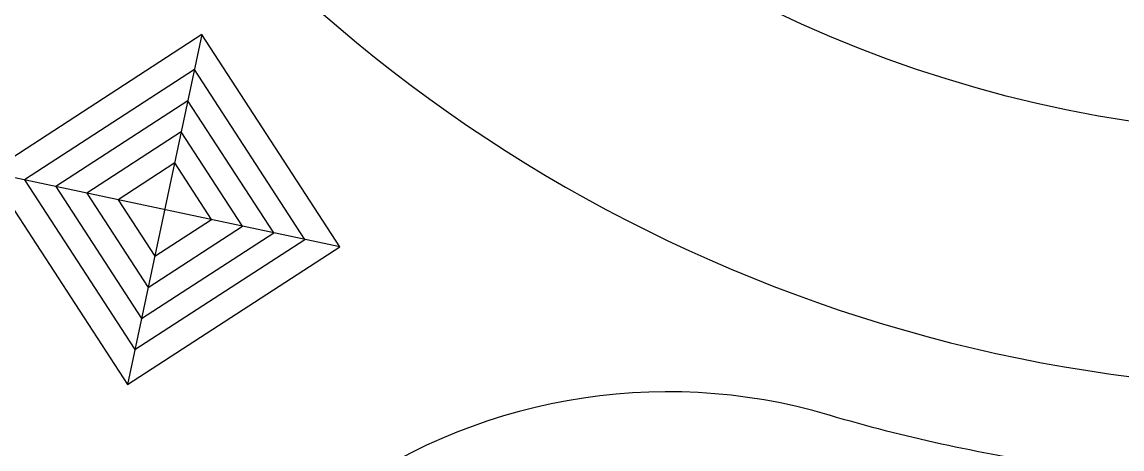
# Model space of a CAD drawing. Header units: millimetres. Extents: x 1145859089 to 1147511753, y -1047484727 to -1047247487.
# Drawn here: x 1145986379 to 1146003752, y -1047386261 to -1047379509 of the extents above; entities that cross this region are included whole.
import ezdxf
from ezdxf.xclip import XClip

# ---------------------------------------------------------------- set-up
doc = ezdxf.new("R2010")
doc.units = ezdxf.units.MM
doc.header["$LTSCALE"] = 100
doc.header["$MEASUREMENT"] = 0
doc.header["$XCLIPFRAME"] = 2
doc.layers.get('0').update_dxf_attribs({"linetype": 'CONTINUOUS'})
doc.layers.add('XREF', color=135, linetype='CONTINUOUS')
doc.layers.add('단지배치도$0$W240910', color=135, linetype='CONTINUOUS')

# ---------------------------------------------------------------- blocks, each defined once
blk = doc.blocks.new('단지배치도$0$zw$9902')
at = {"layer": '단지배치도$0$W240910'}
for p, q in [((51081, -8340, 0), (47726, -10518, 0)), ((51081, -8340, 0), (49905, -13873, 0)), ((53260, -11694, 0), (51081, -8340, 0)), ((50963, -8893, 0), (48280, -10636, 0)), ((52706, -11577, 0), (50963, -8893, 0)), ((50859, -9385, 0), (48771, -10740, 0)), ((52214, -11472, 0), (50859, -9385, 0)), ((50754, -9877, 0), (49263, -10845, 0)), ((51723, -11367, 0), (50754, -9877, 0)), ((50650, -10368, 0), (49755, -10949, 0)), ((51231, -11263, 0), (50650, -10368, 0)), ((47726, -10518, 0), (49905, -13873, 0)), ((53260, -11694, 0), (47726, -10518, 0)), ((48280, -10636, 0), (50023, -13320, 0)), ((48771, -10740, 0), (50127, -12828, 0)), ((49263, -10845, 0), (50232, -12336, 0)), ((49755, -10949, 0), (50336, -11844, 0)), ((50336, -11844, 0), (51231, -11263, 0)), ((50232, -12336, 0), (51723, -11367, 0)), ((50023, -13320, 0), (52706, -11577, 0)), ((50127, -12828, 0), (52214, -11472, 0)), ((49905, -13873, 0), (53260, -11694, 0))]:
    blk.add_line(p, q, dxfattribs=at)
blk.add_circle((68781, 10060, 0), 20000, dxfattribs=at)
for centre, radius, start, end in [((68781, 10060, 0), 24000, 213.718, 270), ((58440, -22986, 0), 9000, 73.5654, 180), ((68201, 10105, 0), 25500, 253.5654, 261.7868)]:
    blk.add_arc(centre, radius, start, end, dxfattribs=at)
blk = doc.blocks.new('단지배치도')
blk.add_blockref('단지배치도$0$zw$9902', (141034, 142437))

msp = doc.modelspace()

# ---------------------------------------------------------------- block references
at = {"layer": 'XREF'}
ref = msp.add_blockref('단지배치도', (1145797106.633357, -1047513806.462535), dxfattribs=at)
XClip(ref).set_block_clipping_path([(72982.4064819524, 34919.7593965302), (360382.4067475507, 255319.7593436702)])

doc.saveas('drawing.dxf')
